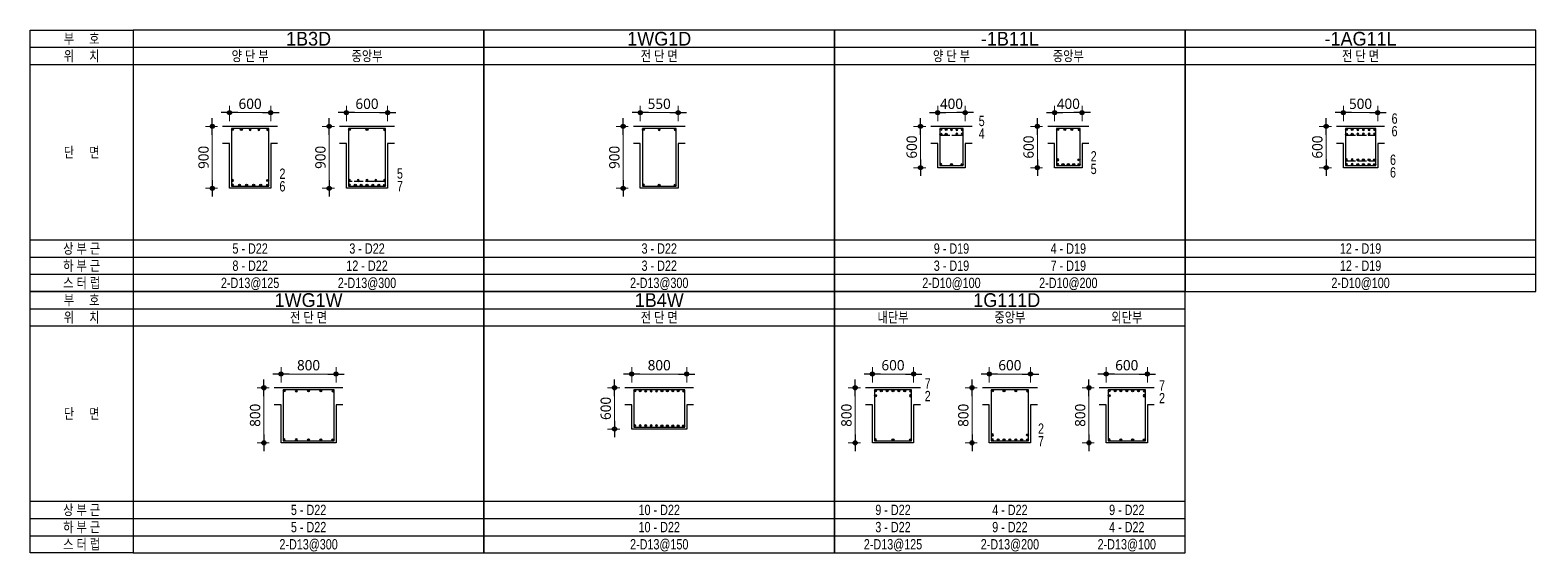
# Model space of a CAD drawing. Header units: millimetres. Extents: x 350420 to 672135, y -312840 to -44390.
# Drawn here: x 634580 to 656480, y -94550 to -86950 of the extents above; entities that cross this region are included whole.
import ezdxf
from ezdxf.enums import TextEntityAlignment as Align

# ---------------------------------------------------------------- set-up
doc = ezdxf.new("R2010")
doc.units = ezdxf.units.MM
doc.header["$LTSCALE"] = 65
doc.linetypes.add('HID', pattern=[2.5, 2, -0.5])
doc.layers.get('Defpoints').update_dxf_attribs({"color": 145})
for name, color, linetype in [('BAR', 2, 'Continuous'), ('BAR1', 3, 'Continuous'), ('BAR2', 3, 'HID'), ('BARR', 1, 'Continuous'), ('DIM', 7, 'Continuous'), ('LINE', 7, 'Continuous'), ('보', 4, 'Continuous')]:
    doc.layers.add(name, color=color, linetype=linetype)
doc.layers.add('TEXT', color=3, linetype='Continuous', lineweight=9)
doc.styles.add('돋음', font='Dotum.ttf')
doc.styles.add('맑은고딕', font='malgun.ttf')
doc.dimstyles.new('DIM_30', dxfattribs={"dimscale": 30, "dimtxt": 3, "dimasz": 1.2, "dimexe": 2, "dimexo": 1.5, "dimgap": 1, "dimtad": 1, "dimdec": 0, "dimdsep": 46, "dimtxsty": '맑은고딕', "dimblk1": 'DIMDOT', "dimblk2": 'DIMDOT', "dimsah": 1, "dimcen": 1, "dimdle": 2, "dimclrd": 7, "dimclre": 7, "dimclrt": 3, "dimadec": 0, "dimazin": 0, "dimtfac": 1, "dimtdec": 0, "dimtix": 1, "dimtmove": 2, "dimatfit": 3, "dimldrblk": 'DIMDOT', "dimfxl": 0, "dimtolj": 1, "dimarcsym": 0})

# ---------------------------------------------------------------- blocks, each defined once
blk = doc.blocks.new('A$C229967B0')
at = {"layer": 'LINE'}
for p, q in [((-750, 0), (750, 0)), ((-750, -3800), (-750, 0)), ((750, 0), (750, -3800)), ((-750, -500), (750, -500)), ((-750, -3050), (750, -3050)), ((750, -3800), (-750, -3800))]:
    blk.add_line(p, q, dxfattribs=at)
at = {"layer": 'LINE', "color": 4}
for p, q in [((-750, -250), (750, -250)), ((-750, -3300), (750, -3300)), ((-750, -3550), (750, -3550))]:
    blk.add_line(p, q, dxfattribs=at)
at = {"layer": 'TEXT', "style": '돋음', "width": 0.8}
for s, p in [('부     호', (0, -125)), ('위     치', (0, -375)), ('단     면', (0, -1775)), ('상 부 근', (0, -3175)), ('하 부 근', (0, -3425)), ('스 터 럽', (0, -3675))]:
    blk.add_text(s, height=150, dxfattribs=at).set_placement(p, align=Align.MIDDLE_CENTER)
blk = doc.blocks.new('BAR')
at = {"layer": 'BARR'}
h = blk.add_hatch(color=256, dxfattribs=at)
edge = h.paths.add_edge_path()
edge.add_arc((0, 0), 15, 0, 360)
blk.add_circle((0, 0), 15, dxfattribs=at)
blk = doc.blocks.new('DIMDOT')
at = {"layer": 'DIM', "linetype": 'Continuous'}
blk.add_line((-2, 0), (2, 0), dxfattribs=at)
for radius in [0.5, 0.25]:
    blk.add_circle((0, 0), radius, dxfattribs=at)
blk = doc.blocks.new('*D421')
at = {"layer": 'Defpoints', "color": 0, "transparency": 16777216}
for p in [(123452, -29222), (123452, -29422), (124052, -29422)]:
    blk.add_point(p, dxfattribs=at)
at = {"layer": 'DIM', "color": 7, "lineweight": -2, "transparency": 16777216}
for p, q in [((123452, -29347), (123452, -29122)), ((124052, -29347), (124052, -29122)), ((123992, -29222), (123512, -29222))]:
    blk.add_line(p, q, dxfattribs=at)
at = {"layer": 'DIM', "color": 7, "lineweight": -2, "transparency": 16777216, "xscale": 60, "yscale": 60, "zscale": 60, "rotation": 180}
blk.add_blockref('DIMDOT', (123452, -29222), dxfattribs=at)
at = {"layer": 'DIM', "color": 7, "lineweight": -2, "transparency": 16777216, "xscale": 60, "yscale": 60, "zscale": 60}
blk.add_blockref('DIMDOT', (124052, -29222), dxfattribs=at)
at = {"layer": 'DIM', "color": 3, "transparency": 16777216, "insert": (123752, -29094), "char_height": 150, "attachment_point": 5, "style": '맑은고딕'}
blk.add_mtext('\\A1;600', dxfattribs=at)
blk = doc.blocks.new('*D422')
at = {"layer": 'Defpoints', "color": 0, "transparency": 16777216}
for p in [(123352, -29422), (123202, -30322), (123352, -30322)]:
    blk.add_point(p, dxfattribs=at)
at = {"layer": 'DIM', "color": 7, "lineweight": -2, "transparency": 16777216}
for p, q in [((123277, -29422), (123102, -29422)), ((123202, -29482), (123202, -30262)), ((123277, -30322), (123102, -30322))]:
    blk.add_line(p, q, dxfattribs=at)
at = {"layer": 'DIM', "color": 7, "lineweight": -2, "transparency": 16777216, "xscale": 60, "yscale": 60, "zscale": 60}
for p, rotation in [((123202, -29422), 90), ((123202, -30322), 270)]:
    blk.add_blockref('DIMDOT', p, dxfattribs=dict(at, rotation=rotation))
at = {"layer": 'DIM', "color": 3, "transparency": 16777216, "insert": (123075, -29872), "char_height": 150, "attachment_point": 5, "rotation": 90, "style": '맑은고딕'}
blk.add_mtext('\\A1;900', dxfattribs=at)
blk = doc.blocks.new('*D423')
at = {"layer": 'Defpoints', "color": 0, "transparency": 16777216}
for p in [(125152, -29222), (125152, -29422), (125752, -29422)]:
    blk.add_point(p, dxfattribs=at)
at = {"layer": 'DIM', "color": 7, "lineweight": -2, "transparency": 16777216}
for p, q in [((125152, -29347), (125152, -29122)), ((125752, -29347), (125752, -29122)), ((125692, -29222), (125212, -29222))]:
    blk.add_line(p, q, dxfattribs=at)
at = {"layer": 'DIM', "color": 7, "lineweight": -2, "transparency": 16777216, "xscale": 60, "yscale": 60, "zscale": 60, "rotation": 180}
blk.add_blockref('DIMDOT', (125152, -29222), dxfattribs=at)
at = {"layer": 'DIM', "color": 7, "lineweight": -2, "transparency": 16777216, "xscale": 60, "yscale": 60, "zscale": 60}
blk.add_blockref('DIMDOT', (125752, -29222), dxfattribs=at)
at = {"layer": 'DIM', "color": 3, "transparency": 16777216, "insert": (125452, -29094), "char_height": 150, "attachment_point": 5, "style": '맑은고딕'}
blk.add_mtext('\\A1;600', dxfattribs=at)
blk = doc.blocks.new('*D424')
at = {"layer": 'Defpoints', "color": 0, "transparency": 16777216}
for p in [(125052, -29422), (124902, -30322), (125052, -30322)]:
    blk.add_point(p, dxfattribs=at)
at = {"layer": 'DIM', "color": 7, "lineweight": -2, "transparency": 16777216}
for p, q in [((124977, -29422), (124802, -29422)), ((124902, -29482), (124902, -30262)), ((124977, -30322), (124802, -30322))]:
    blk.add_line(p, q, dxfattribs=at)
at = {"layer": 'DIM', "color": 7, "lineweight": -2, "transparency": 16777216, "xscale": 60, "yscale": 60, "zscale": 60}
for p, rotation in [((124902, -29422), 90), ((124902, -30322), 270)]:
    blk.add_blockref('DIMDOT', p, dxfattribs=dict(at, rotation=rotation))
at = {"layer": 'DIM', "color": 3, "transparency": 16777216, "insert": (124775, -29872), "char_height": 150, "attachment_point": 5, "rotation": 90, "style": '맑은고딕'}
blk.add_mtext('\\A1;900', dxfattribs=at)
blk = doc.blocks.new('*D427')
at = {"layer": 'Defpoints', "color": 0, "transparency": 16777216}
for p in [(124202, -36473), (124202, -36673), (125002, -36673)]:
    blk.add_point(p, dxfattribs=at)
at = {"layer": 'DIM', "color": 7, "lineweight": -2, "transparency": 16777216}
for p, q in [((124202, -36598), (124202, -36373)), ((124942, -36473), (124262, -36473)), ((125002, -36598), (125002, -36373))]:
    blk.add_line(p, q, dxfattribs=at)
at = {"layer": 'DIM', "color": 7, "lineweight": -2, "transparency": 16777216, "xscale": 60, "yscale": 60, "zscale": 60, "rotation": 180}
blk.add_blockref('DIMDOT', (124202, -36473), dxfattribs=at)
at = {"layer": 'DIM', "color": 7, "lineweight": -2, "transparency": 16777216, "xscale": 60, "yscale": 60, "zscale": 60}
blk.add_blockref('DIMDOT', (125002, -36473), dxfattribs=at)
at = {"layer": 'DIM', "color": 3, "transparency": 16777216, "insert": (124602, -36346), "char_height": 150, "attachment_point": 5, "style": '맑은고딕'}
blk.add_mtext('\\A1;800', dxfattribs=at)
blk = doc.blocks.new('*D428')
at = {"layer": 'Defpoints', "color": 0, "transparency": 16777216}
for p in [(124102, -36673), (123952, -37473), (124102, -37473)]:
    blk.add_point(p, dxfattribs=at)
at = {"layer": 'DIM', "color": 7, "lineweight": -2, "transparency": 16777216}
for p, q in [((124027, -36673), (123852, -36673)), ((123952, -36733), (123952, -37413)), ((124027, -37473), (123852, -37473))]:
    blk.add_line(p, q, dxfattribs=at)
at = {"layer": 'DIM', "color": 7, "lineweight": -2, "transparency": 16777216, "xscale": 60, "yscale": 60, "zscale": 60}
for p, rotation in [((123952, -36673), 90), ((123952, -37473), 270)]:
    blk.add_blockref('DIMDOT', p, dxfattribs=dict(at, rotation=rotation))
at = {"layer": 'DIM', "color": 3, "transparency": 16777216, "insert": (123825, -37073), "char_height": 150, "attachment_point": 5, "rotation": 90, "style": '맑은고딕'}
blk.add_mtext('\\A1;800', dxfattribs=at)
blk = doc.blocks.new('*D429')
at = {"layer": 'Defpoints', "color": 0, "transparency": 16777216}
for p in [(132850, -29222), (132850, -29422), (133400, -29422)]:
    blk.add_point(p, dxfattribs=at)
at = {"layer": 'DIM', "color": 7, "lineweight": -2, "transparency": 16777216}
for p, q in [((132850, -29347), (132850, -29122)), ((133400, -29347), (133400, -29122)), ((133340, -29222), (132910, -29222))]:
    blk.add_line(p, q, dxfattribs=at)
at = {"layer": 'DIM', "color": 7, "lineweight": -2, "transparency": 16777216, "xscale": 60, "yscale": 60, "zscale": 60, "rotation": 180}
blk.add_blockref('DIMDOT', (132850, -29222), dxfattribs=at)
at = {"layer": 'DIM', "color": 7, "lineweight": -2, "transparency": 16777216, "xscale": 60, "yscale": 60, "zscale": 60}
blk.add_blockref('DIMDOT', (133400, -29222), dxfattribs=at)
at = {"layer": 'DIM', "color": 3, "transparency": 16777216, "insert": (133125, -29094), "char_height": 150, "attachment_point": 5, "style": '맑은고딕'}
blk.add_mtext('\\A1;550', dxfattribs=at)
blk = doc.blocks.new('*D430')
at = {"layer": 'Defpoints', "color": 0, "transparency": 16777216}
for p in [(132750, -29422), (132600, -30322), (132750, -30322)]:
    blk.add_point(p, dxfattribs=at)
at = {"layer": 'DIM', "color": 7, "lineweight": -2, "transparency": 16777216}
for p, q in [((132675, -29422), (132500, -29422)), ((132600, -29482), (132600, -30262)), ((132675, -30322), (132500, -30322))]:
    blk.add_line(p, q, dxfattribs=at)
at = {"layer": 'DIM', "color": 7, "lineweight": -2, "transparency": 16777216, "xscale": 60, "yscale": 60, "zscale": 60}
for p, rotation in [((132600, -29422), 90), ((132600, -30322), 270)]:
    blk.add_blockref('DIMDOT', p, dxfattribs=dict(at, rotation=rotation))
at = {"layer": 'DIM', "color": 3, "transparency": 16777216, "insert": (132473, -29872), "char_height": 150, "attachment_point": 5, "rotation": 90, "style": '맑은고딕'}
blk.add_mtext('\\A1;900', dxfattribs=at)
blk = doc.blocks.new('*D433')
at = {"layer": 'Defpoints', "color": 0, "transparency": 16777216}
for p in [(140130, -29222), (140130, -29422), (140530, -29422)]:
    blk.add_point(p, dxfattribs=at)
at = {"layer": 'DIM', "color": 7, "lineweight": -2, "transparency": 16777216}
for p, q in [((140130, -29347), (140130, -29122)), ((140530, -29347), (140530, -29122)), ((140070, -29222), (140010, -29222)), ((140530, -29222), (140130, -29222)), ((140590, -29222), (140650, -29222))]:
    blk.add_line(p, q, dxfattribs=at)
at = {"layer": 'DIM', "color": 7, "lineweight": -2, "transparency": 16777216, "xscale": 60, "yscale": 60, "zscale": 60}
blk.add_blockref('DIMDOT', (140130, -29222), dxfattribs=at)
at = {"layer": 'DIM', "color": 7, "lineweight": -2, "transparency": 16777216, "xscale": 60, "yscale": 60, "zscale": 60, "rotation": 180}
blk.add_blockref('DIMDOT', (140530, -29222), dxfattribs=at)
at = {"layer": 'DIM', "color": 3, "transparency": 16777216, "insert": (140330, -29094), "char_height": 150, "attachment_point": 5, "style": '맑은고딕'}
blk.add_mtext('\\A1;400', dxfattribs=at)
blk = doc.blocks.new('*D434')
at = {"layer": 'Defpoints', "color": 0, "transparency": 16777216}
for p in [(140030, -29422), (139880, -30022), (140030, -30022)]:
    blk.add_point(p, dxfattribs=at)
at = {"layer": 'DIM', "color": 7, "lineweight": -2, "transparency": 16777216}
for p, q in [((139955, -29422), (139780, -29422)), ((139880, -29482), (139880, -29962)), ((139955, -30022), (139780, -30022))]:
    blk.add_line(p, q, dxfattribs=at)
at = {"layer": 'DIM', "color": 7, "lineweight": -2, "transparency": 16777216, "xscale": 60, "yscale": 60, "zscale": 60}
for p, rotation in [((139880, -29422), 90), ((139880, -30022), 270)]:
    blk.add_blockref('DIMDOT', p, dxfattribs=dict(at, rotation=rotation))
at = {"layer": 'DIM', "color": 3, "transparency": 16777216, "insert": (139753, -29722), "char_height": 150, "attachment_point": 5, "rotation": 90, "style": '맑은고딕'}
blk.add_mtext('\\A1;600', dxfattribs=at)
blk = doc.blocks.new('*D435')
at = {"layer": 'Defpoints', "color": 0, "transparency": 16777216}
for p in [(141830, -29222), (141830, -29422), (142230, -29422)]:
    blk.add_point(p, dxfattribs=at)
at = {"layer": 'DIM', "color": 7, "lineweight": -2, "transparency": 16777216}
for p, q in [((141830, -29347), (141830, -29122)), ((142230, -29347), (142230, -29122)), ((141770, -29222), (141710, -29222)), ((142230, -29222), (141830, -29222)), ((142290, -29222), (142350, -29222))]:
    blk.add_line(p, q, dxfattribs=at)
at = {"layer": 'DIM', "color": 7, "lineweight": -2, "transparency": 16777216, "xscale": 60, "yscale": 60, "zscale": 60}
blk.add_blockref('DIMDOT', (141830, -29222), dxfattribs=at)
at = {"layer": 'DIM', "color": 7, "lineweight": -2, "transparency": 16777216, "xscale": 60, "yscale": 60, "zscale": 60, "rotation": 180}
blk.add_blockref('DIMDOT', (142230, -29222), dxfattribs=at)
at = {"layer": 'DIM', "color": 3, "transparency": 16777216, "insert": (142030, -29094), "char_height": 150, "attachment_point": 5, "style": '맑은고딕'}
blk.add_mtext('\\A1;400', dxfattribs=at)
blk = doc.blocks.new('*D436')
at = {"layer": 'Defpoints', "color": 0, "transparency": 16777216}
for p in [(141730, -29422), (141580, -30022), (141730, -30022)]:
    blk.add_point(p, dxfattribs=at)
at = {"layer": 'DIM', "color": 7, "lineweight": -2, "transparency": 16777216}
for p, q in [((141655, -29422), (141480, -29422)), ((141580, -29482), (141580, -29962)), ((141655, -30022), (141480, -30022))]:
    blk.add_line(p, q, dxfattribs=at)
at = {"layer": 'DIM', "color": 7, "lineweight": -2, "transparency": 16777216, "xscale": 60, "yscale": 60, "zscale": 60}
for p, rotation in [((141580, -29422), 90), ((141580, -30022), 270)]:
    blk.add_blockref('DIMDOT', p, dxfattribs=dict(at, rotation=rotation))
at = {"layer": 'DIM', "color": 3, "transparency": 16777216, "insert": (141453, -29722), "char_height": 150, "attachment_point": 5, "rotation": 90, "style": '맑은고딕'}
blk.add_mtext('\\A1;600', dxfattribs=at)
blk = doc.blocks.new('*D425')
at = {"layer": 'Defpoints', "color": 0, "transparency": 16777216}
for p in [(149219, -29222), (149219, -29422), (149719, -29422)]:
    blk.add_point(p, dxfattribs=at)
at = {"layer": 'DIM', "color": 7, "lineweight": -2, "transparency": 16777216}
for p, q in [((149219, -29347), (149219, -29122)), ((149719, -29347), (149719, -29122)), ((149659, -29222), (149279, -29222))]:
    blk.add_line(p, q, dxfattribs=at)
at = {"layer": 'DIM', "color": 7, "lineweight": -2, "transparency": 16777216, "xscale": 60, "yscale": 60, "zscale": 60, "rotation": 180}
blk.add_blockref('DIMDOT', (149219, -29222), dxfattribs=at)
at = {"layer": 'DIM', "color": 7, "lineweight": -2, "transparency": 16777216, "xscale": 60, "yscale": 60, "zscale": 60}
blk.add_blockref('DIMDOT', (149719, -29222), dxfattribs=at)
at = {"layer": 'DIM', "color": 3, "transparency": 16777216, "insert": (149469, -29094), "char_height": 150, "attachment_point": 5, "style": '맑은고딕'}
blk.add_mtext('\\A1;500', dxfattribs=at)
blk = doc.blocks.new('*D426')
at = {"layer": 'Defpoints', "color": 0, "transparency": 16777216}
for p in [(149119, -29422), (148969, -30022), (149119, -30022)]:
    blk.add_point(p, dxfattribs=at)
at = {"layer": 'DIM', "color": 7, "lineweight": -2, "transparency": 16777216}
for p, q in [((149044, -29422), (148869, -29422)), ((148969, -29482), (148969, -29962)), ((149044, -30022), (148869, -30022))]:
    blk.add_line(p, q, dxfattribs=at)
at = {"layer": 'DIM', "color": 7, "lineweight": -2, "transparency": 16777216, "xscale": 60, "yscale": 60, "zscale": 60}
for p, rotation in [((148969, -29422), 90), ((148969, -30022), 270)]:
    blk.add_blockref('DIMDOT', p, dxfattribs=dict(at, rotation=rotation))
at = {"layer": 'DIM', "color": 3, "transparency": 16777216, "insert": (148841, -29722), "char_height": 150, "attachment_point": 5, "rotation": 90, "style": '맑은고딕'}
blk.add_mtext('\\A1;600', dxfattribs=at)
blk = doc.blocks.new('*D431')
at = {"layer": 'Defpoints', "color": 0, "transparency": 16777216}
for p in [(132725, -36473), (132725, -36673), (133525, -36673)]:
    blk.add_point(p, dxfattribs=at)
at = {"layer": 'DIM', "color": 7, "lineweight": -2, "transparency": 16777216}
for p, q in [((132725, -36598), (132725, -36373)), ((133465, -36473), (132785, -36473)), ((133525, -36598), (133525, -36373))]:
    blk.add_line(p, q, dxfattribs=at)
at = {"layer": 'DIM', "color": 7, "lineweight": -2, "transparency": 16777216, "xscale": 60, "yscale": 60, "zscale": 60, "rotation": 180}
blk.add_blockref('DIMDOT', (132725, -36473), dxfattribs=at)
at = {"layer": 'DIM', "color": 7, "lineweight": -2, "transparency": 16777216, "xscale": 60, "yscale": 60, "zscale": 60}
blk.add_blockref('DIMDOT', (133525, -36473), dxfattribs=at)
at = {"layer": 'DIM', "color": 3, "transparency": 16777216, "insert": (133125, -36346), "char_height": 150, "attachment_point": 5, "style": '맑은고딕'}
blk.add_mtext('\\A1;800', dxfattribs=at)
blk = doc.blocks.new('*D432')
at = {"layer": 'Defpoints', "color": 0, "transparency": 16777216}
for p in [(132625, -36673), (132475, -37273), (132625, -37273)]:
    blk.add_point(p, dxfattribs=at)
at = {"layer": 'DIM', "color": 7, "lineweight": -2, "transparency": 16777216}
for p, q in [((132550, -36673), (132375, -36673)), ((132475, -36733), (132475, -37213)), ((132550, -37273), (132375, -37273))]:
    blk.add_line(p, q, dxfattribs=at)
at = {"layer": 'DIM', "color": 7, "lineweight": -2, "transparency": 16777216, "xscale": 60, "yscale": 60, "zscale": 60}
for p, rotation in [((132475, -36673), 90), ((132475, -37273), 270)]:
    blk.add_blockref('DIMDOT', p, dxfattribs=dict(at, rotation=rotation))
at = {"layer": 'DIM', "color": 3, "transparency": 16777216, "insert": (132348, -36973), "char_height": 150, "attachment_point": 5, "rotation": 90, "style": '맑은고딕'}
blk.add_mtext('\\A1;600', dxfattribs=at)
blk = doc.blocks.new('*D437')
at = {"layer": 'Defpoints', "color": 0, "transparency": 16777216}
for p in [(139180, -36473), (139180, -36673), (139780, -36673)]:
    blk.add_point(p, dxfattribs=at)
at = {"layer": 'DIM', "color": 7, "lineweight": -2, "transparency": 16777216}
for p, q in [((139180, -36598), (139180, -36373)), ((139720, -36473), (139240, -36473)), ((139780, -36598), (139780, -36373))]:
    blk.add_line(p, q, dxfattribs=at)
at = {"layer": 'DIM', "color": 7, "lineweight": -2, "transparency": 16777216, "xscale": 60, "yscale": 60, "zscale": 60, "rotation": 180}
blk.add_blockref('DIMDOT', (139180, -36473), dxfattribs=at)
at = {"layer": 'DIM', "color": 7, "lineweight": -2, "transparency": 16777216, "xscale": 60, "yscale": 60, "zscale": 60}
blk.add_blockref('DIMDOT', (139780, -36473), dxfattribs=at)
at = {"layer": 'DIM', "color": 3, "transparency": 16777216, "insert": (139480, -36346), "char_height": 150, "attachment_point": 5, "style": '맑은고딕'}
blk.add_mtext('\\A1;600', dxfattribs=at)
blk = doc.blocks.new('*D438')
at = {"layer": 'Defpoints', "color": 0, "transparency": 16777216}
for p in [(139080, -36673), (138930, -37473), (139080, -37473)]:
    blk.add_point(p, dxfattribs=at)
at = {"layer": 'DIM', "color": 7, "lineweight": -2, "transparency": 16777216}
for p, q in [((139005, -36673), (138830, -36673)), ((138930, -36733), (138930, -37413)), ((139005, -37473), (138830, -37473))]:
    blk.add_line(p, q, dxfattribs=at)
at = {"layer": 'DIM', "color": 7, "lineweight": -2, "transparency": 16777216, "xscale": 60, "yscale": 60, "zscale": 60}
for p, rotation in [((138930, -36673), 90), ((138930, -37473), 270)]:
    blk.add_blockref('DIMDOT', p, dxfattribs=dict(at, rotation=rotation))
at = {"layer": 'DIM', "color": 3, "transparency": 16777216, "insert": (138803, -37073), "char_height": 150, "attachment_point": 5, "rotation": 90, "style": '맑은고딕'}
blk.add_mtext('\\A1;800', dxfattribs=at)
blk = doc.blocks.new('*D439')
at = {"layer": 'Defpoints', "color": 0, "transparency": 16777216}
for p in [(140880, -36473), (140880, -36673), (141480, -36673)]:
    blk.add_point(p, dxfattribs=at)
at = {"layer": 'DIM', "color": 7, "lineweight": -2, "transparency": 16777216}
for p, q in [((140880, -36598), (140880, -36373)), ((141420, -36473), (140940, -36473)), ((141480, -36598), (141480, -36373))]:
    blk.add_line(p, q, dxfattribs=at)
at = {"layer": 'DIM', "color": 7, "lineweight": -2, "transparency": 16777216, "xscale": 60, "yscale": 60, "zscale": 60, "rotation": 180}
blk.add_blockref('DIMDOT', (140880, -36473), dxfattribs=at)
at = {"layer": 'DIM', "color": 7, "lineweight": -2, "transparency": 16777216, "xscale": 60, "yscale": 60, "zscale": 60}
blk.add_blockref('DIMDOT', (141480, -36473), dxfattribs=at)
at = {"layer": 'DIM', "color": 3, "transparency": 16777216, "insert": (141180, -36346), "char_height": 150, "attachment_point": 5, "style": '맑은고딕'}
blk.add_mtext('\\A1;600', dxfattribs=at)
blk = doc.blocks.new('*D440')
at = {"layer": 'Defpoints', "color": 0, "transparency": 16777216}
for p in [(140780, -36673), (140630, -37473), (140780, -37473)]:
    blk.add_point(p, dxfattribs=at)
at = {"layer": 'DIM', "color": 7, "lineweight": -2, "transparency": 16777216}
for p, q in [((140705, -36673), (140530, -36673)), ((140630, -36733), (140630, -37413)), ((140705, -37473), (140530, -37473))]:
    blk.add_line(p, q, dxfattribs=at)
at = {"layer": 'DIM', "color": 7, "lineweight": -2, "transparency": 16777216, "xscale": 60, "yscale": 60, "zscale": 60}
for p, rotation in [((140630, -36673), 90), ((140630, -37473), 270)]:
    blk.add_blockref('DIMDOT', p, dxfattribs=dict(at, rotation=rotation))
at = {"layer": 'DIM', "color": 3, "transparency": 16777216, "insert": (140503, -37073), "char_height": 150, "attachment_point": 5, "rotation": 90, "style": '맑은고딕'}
blk.add_mtext('\\A1;800', dxfattribs=at)
blk = doc.blocks.new('*D441')
at = {"layer": 'Defpoints', "color": 0, "transparency": 16777216}
for p in [(142580, -36473), (142580, -36673), (143180, -36673)]:
    blk.add_point(p, dxfattribs=at)
at = {"layer": 'DIM', "color": 7, "lineweight": -2, "transparency": 16777216}
for p, q in [((142580, -36598), (142580, -36373)), ((143120, -36473), (142640, -36473)), ((143180, -36598), (143180, -36373))]:
    blk.add_line(p, q, dxfattribs=at)
at = {"layer": 'DIM', "color": 7, "lineweight": -2, "transparency": 16777216, "xscale": 60, "yscale": 60, "zscale": 60, "rotation": 180}
blk.add_blockref('DIMDOT', (142580, -36473), dxfattribs=at)
at = {"layer": 'DIM', "color": 7, "lineweight": -2, "transparency": 16777216, "xscale": 60, "yscale": 60, "zscale": 60}
blk.add_blockref('DIMDOT', (143180, -36473), dxfattribs=at)
at = {"layer": 'DIM', "color": 3, "transparency": 16777216, "insert": (142880, -36346), "char_height": 150, "attachment_point": 5, "style": '맑은고딕'}
blk.add_mtext('\\A1;600', dxfattribs=at)
blk = doc.blocks.new('*D442')
at = {"layer": 'Defpoints', "color": 0, "transparency": 16777216}
for p in [(142480, -36673), (142330, -37473), (142480, -37473)]:
    blk.add_point(p, dxfattribs=at)
at = {"layer": 'DIM', "color": 7, "lineweight": -2, "transparency": 16777216}
for p, q in [((142405, -36673), (142230, -36673)), ((142330, -36733), (142330, -37413)), ((142405, -37473), (142230, -37473))]:
    blk.add_line(p, q, dxfattribs=at)
at = {"layer": 'DIM', "color": 7, "lineweight": -2, "transparency": 16777216, "xscale": 60, "yscale": 60, "zscale": 60}
for p, rotation in [((142330, -36673), 90), ((142330, -37473), 270)]:
    blk.add_blockref('DIMDOT', p, dxfattribs=dict(at, rotation=rotation))
at = {"layer": 'DIM', "color": 3, "transparency": 16777216, "insert": (142203, -37073), "char_height": 150, "attachment_point": 5, "rotation": 90, "style": '맑은고딕'}
blk.add_mtext('\\A1;800', dxfattribs=at)
blk = doc.blocks.new('1B3D')
at = {"layer": 'BAR1'}
for points in [[(1430, 1530), (1970, 1530), (1970, 2370), (1430, 2370)], [(3130, 1530), (3670, 1530), (3670, 2370), (3130, 2370)]]:
    blk.add_lwpolyline(points, close=True, dxfattribs=at)
at = {"layer": 'BAR2'}
blk.add_line((3670, 1600), (3130, 1600), dxfattribs=at)
at = {"layer": 'LINE', "color": 4}
for p, q in [((0, 3550), (5100, 3550)), ((0, 500), (5100, 500)), ((0, 250), (5100, 250))]:
    blk.add_line(p, q, dxfattribs=at)
at = {"layer": 'LINE'}
for p, q in [((0, 3300), (5100, 3300)), ((0, 750), (5100, 750))]:
    blk.add_line(p, q, dxfattribs=at)
blk.add_lwpolyline([(0, 3800), (0, 0), (5100, 0), (5100, 3800)], close=True, dxfattribs=at)
at = {"layer": '보'}
for p, q in [((2100, 2400), (1300, 2400)), ((3800, 2400), (3000, 2400))]:
    blk.add_line(p, q, dxfattribs=at)
for points in [[(2100, 2150), (2000, 2150), (2000, 1500), (1400, 1500), (1400, 2150), (1300, 2150)], [(3800, 2150), (3700, 2150), (3700, 1500), (3100, 1500), (3100, 2150), (3000, 2150)]]:
    blk.add_lwpolyline(points, dxfattribs=at)
at = {"layer": 'BAR'}
for p in [(1444.5, 2355.5), (1572.2, 2355.5), (3144.5, 2355.5), (3400, 2355.5)]:
    blk.add_blockref('BAR', p, dxfattribs=at)
at = {"layer": 'BAR', "xscale": -1}
for p in [(1700, 2355.5), (1827.7, 2355.5), (1955.5, 2355.5), (3655.5, 2355.5)]:
    blk.add_blockref('BAR', p, dxfattribs=at)
at = {"layer": 'BAR', "xscale": -1, "rotation": 180}
for p in [(1444.5, 1614.5), (1444.5, 1544.5), (3144.5, 1614.5), (3144.5, 1544.5), (3272.3, 1614.5), (3400, 1614.5), (3527.8, 1614.5), (3655.5, 1614.5)]:
    blk.add_blockref('BAR', p, dxfattribs=at)
at = {"layer": 'BAR', "rotation": 180.0000000000014}
for p in [(1546.7, 1544.5), (1648.9, 1544.5), (1751.1, 1544.5), (1853.3, 1544.5), (1955.5, 1614.5), (1955.5, 1544.5), (3229.7, 1544.5), (3314.8, 1544.5), (3400, 1544.5), (3485.2, 1544.5), (3570.3, 1544.5), (3655.5, 1544.5)]:
    blk.add_blockref('BAR', p, dxfattribs=at)
at = {"layer": 'TEXT', "color": 6, "style": '돋음'}
blk.add_text('1B3D', height=200, dxfattribs=at).set_placement((2550, 3675), align=Align.MIDDLE_CENTER)
at = {"layer": 'TEXT', "style": '돋음', "width": 0.8}
for s, p in [('양 단 부', (1700, 3425)), ('중앙부', (3400, 3425)), ('5 - D22', (1700, 625)), ('3 - D22', (3400, 625)), ('8 - D22', (1700, 375)), ('12 - D22', (3400, 375)), ('2-D13@125', (1700, 125)), ('2-D13@300', (3400, 125))]:
    blk.add_text(s, height=150, dxfattribs=at).set_placement(p, align=Align.MIDDLE_CENTER)
at = {"layer": 'TEXT', "color": 1, "style": '돋음', "width": 0.8}
for s, p in [('2', (2169.7, 1712.6)), ('5', (3879, 1715.2)), ('6', (2169.7, 1529.3)), ('7', (3879, 1531.8))]:
    blk.add_text(s, height=150, dxfattribs=at).set_placement(p, align=Align.MIDDLE_CENTER)
at = {"layer": 'DIM'}
for base, p1, p2, angle, picture, middle in [((1400, 2600), (2000, 2400), (1400, 2400), 180, '*D421', (1700, 2727.5)), ((3100, 2600), (3700, 2400), (3100, 2400), 180, '*D423', (3400, 2727.5)), ((1150, 1500), (1300, 2400), (1300, 1500), 270, '*D422', (1022.5, 1950)), ((2850, 1500), (3000, 2400), (3000, 1500), 270, '*D424', (2722.5, 1950))]:
    dim = blk.add_linear_dim(base=base, p1=p1, p2=p2, angle=angle, dimstyle='DIM_30', override={"dimscale": 50}, dxfattribs=at)
    dim.commit()
    dim.dimension.update_dxf_attribs({"geometry": picture, "text_midpoint": middle, "insert": (-122052.2, 31822)})
blk = doc.blocks.new('1WG1W')
at = {"layer": 'BAR1'}
blk.add_lwpolyline([(2180, 1630), (2920, 1630), (2920, 2370), (2180, 2370)], close=True, dxfattribs=at)
at = {"layer": 'LINE', "color": 4}
for p, q in [((0, 3550), (5100, 3550)), ((0, 500), (5100, 500)), ((0, 250), (5100, 250))]:
    blk.add_line(p, q, dxfattribs=at)
at = {"layer": 'LINE'}
for p, q in [((0, 3300), (5100, 3300)), ((0, 750), (5100, 750))]:
    blk.add_line(p, q, dxfattribs=at)
blk.add_lwpolyline([(0, 3800), (0, 0), (5100, 0), (5100, 3800)], close=True, dxfattribs=at)
at = {"layer": '보'}
blk.add_line((3050, 2400), (2050, 2400), dxfattribs=at)
blk.add_lwpolyline([(3050, 2150), (2950, 2150), (2950, 1600), (2150, 1600), (2150, 2150), (2050, 2150)], dxfattribs=at)
at = {"layer": 'BAR'}
blk.add_blockref('BAR', (2194.5, 2355.5), dxfattribs=at)
at = {"layer": 'BAR', "xscale": -1, "rotation": 180}
for p in [(2372.25, 2355.5), (2194.5, 1644.5), (2372.25, 1644.5)]:
    blk.add_blockref('BAR', p, dxfattribs=at)
at = {"layer": 'BAR', "rotation": 179.9999999999907}
for p in [(2550, 2355.5), (2727.75, 2355.5), (2550, 1644.5), (2727.75, 1644.5), (2905.5, 1644.5)]:
    blk.add_blockref('BAR', p, dxfattribs=at)
at = {"layer": 'BAR', "xscale": -1}
blk.add_blockref('BAR', (2905.5, 2355.5), dxfattribs=at)
at = {"layer": 'TEXT', "color": 6, "style": '돋음'}
blk.add_text('1WG1W', height=200, dxfattribs=at).set_placement((2550, 3675), align=Align.MIDDLE_CENTER)
at = {"layer": 'TEXT', "style": '돋음', "width": 0.8}
for s, p in [('전 단 면', (2550, 3425)), ('5 - D22', (2550, 625)), ('5 - D22', (2550, 375)), ('2-D13@300', (2550, 125))]:
    blk.add_text(s, height=150, dxfattribs=at).set_placement(p, align=Align.MIDDLE_CENTER)
at = {"layer": 'DIM'}
for base, p1, p2, angle, picture, middle in [((2150, 2600), (2950, 2400), (2150, 2400), 180, '*D427', (2550, 2727.5)), ((1900, 1600), (2050, 2400), (2050, 1600), 270, '*D428', (1772.5, 2000))]:
    dim = blk.add_linear_dim(base=base, p1=p1, p2=p2, angle=angle, dimstyle='DIM_30', override={"dimscale": 50}, dxfattribs=at)
    dim.commit()
    dim.dimension.update_dxf_attribs({"geometry": picture, "text_midpoint": middle, "insert": (-122052.15, 39073.19)})
blk = doc.blocks.new('1WG1D')
at = {"layer": 'BAR1'}
blk.add_lwpolyline([(2305, 1530), (2795, 1530), (2795, 2370), (2305, 2370)], close=True, dxfattribs=at)
at = {"layer": 'LINE', "color": 4}
for p, q in [((0, 3550), (5100, 3550)), ((0, 500), (5100, 500)), ((0, 250), (5100, 250))]:
    blk.add_line(p, q, dxfattribs=at)
at = {"layer": 'LINE'}
for p, q in [((0, 3300), (5100, 3300)), ((0, 750), (5100, 750))]:
    blk.add_line(p, q, dxfattribs=at)
blk.add_lwpolyline([(0, 3800), (0, 0), (5100, 0), (5100, 3800)], close=True, dxfattribs=at)
at = {"layer": '보'}
blk.add_line((2925, 2400), (2175, 2400), dxfattribs=at)
blk.add_lwpolyline([(2925, 2150), (2825, 2150), (2825, 1500), (2275, 1500), (2275, 2150), (2175, 2150)], dxfattribs=at)
at = {"layer": 'BAR'}
blk.add_blockref('BAR', (2319.5, 2355.5), dxfattribs=at)
at = {"layer": 'BAR', "xscale": -1}
for p in [(2550, 2355.5), (2780.5, 2355.5)]:
    blk.add_blockref('BAR', p, dxfattribs=at)
at = {"layer": 'BAR', "xscale": -1, "rotation": 180}
blk.add_blockref('BAR', (2319.5, 1544.5), dxfattribs=at)
at = {"layer": 'BAR', "rotation": 179.9999999999907}
for p in [(2550, 1544.5), (2780.5, 1544.5)]:
    blk.add_blockref('BAR', p, dxfattribs=at)
at = {"layer": 'TEXT', "color": 6, "style": '돋음'}
blk.add_text('1WG1D', height=200, dxfattribs=at).set_placement((2550, 3675), align=Align.MIDDLE_CENTER)
at = {"layer": 'TEXT', "style": '돋음', "width": 0.8}
for s, p in [('전 단 면', (2550, 3425)), ('3 - D22', (2550, 625)), ('3 - D22', (2550, 375)), ('2-D13@300', (2550, 125))]:
    blk.add_text(s, height=150, dxfattribs=at).set_placement(p, align=Align.MIDDLE_CENTER)
at = {"layer": 'DIM'}
for base, p1, p2, angle, picture, middle in [((2275, 2600), (2825, 2400), (2275, 2400), 180, '*D429', (2550, 2727.5)), ((2025, 1500), (2175, 2400), (2175, 1500), 270, '*D430', (1897.5, 1950))]:
    dim = blk.add_linear_dim(base=base, p1=p1, p2=p2, angle=angle, dimstyle='DIM_30', override={"dimscale": 50}, dxfattribs=at)
    dim.commit()
    dim.dimension.update_dxf_attribs({"geometry": picture, "text_midpoint": middle, "insert": (-130575.1, 31822)})
blk = doc.blocks.new('-1B11L')
at = {"layer": 'BAR1'}
for points in [[(1530, 1830), (1870, 1830), (1870, 2370), (1530, 2370)], [(3230, 1830), (3570, 1830), (3570, 2370), (3230, 2370)]]:
    blk.add_lwpolyline(points, close=True, dxfattribs=at)
at = {"layer": 'BAR2'}
blk.add_line((1544.5, 2271), (1855.5, 2271), dxfattribs=at)
at = {"layer": 'LINE', "color": 4}
for p, q in [((0, 3550), (5100, 3550)), ((0, 500), (5100, 500)), ((0, 250), (5100, 250))]:
    blk.add_line(p, q, dxfattribs=at)
at = {"layer": 'LINE'}
for p, q in [((0, 3300), (5100, 3300)), ((0, 750), (5100, 750))]:
    blk.add_line(p, q, dxfattribs=at)
blk.add_lwpolyline([(0, 3800), (0, 0), (5100, 0), (5100, 3800)], close=True, dxfattribs=at)
at = {"layer": '보'}
for p, q in [((2000, 2400), (1400, 2400)), ((3700, 2400), (3100, 2400))]:
    blk.add_line(p, q, dxfattribs=at)
for points in [[(2000, 2150), (1900, 2150), (1900, 1800), (1500, 1800), (1500, 2150), (1400, 2150)], [(3700, 2150), (3600, 2150), (3600, 1800), (3200, 1800), (3200, 2150), (3100, 2150)]]:
    blk.add_lwpolyline(points, dxfattribs=at)
at = {"layer": 'BAR'}
for p in [(1544.5, 2355.5), (1544.5, 2285.5), (1622.2, 2355.5), (1622.2, 2285.5), (3244.5, 2355.5), (3348.2, 2355.5), (3451.8, 2355.5)]:
    blk.add_blockref('BAR', p, dxfattribs=at)
at = {"layer": 'BAR', "xscale": -1}
for p in [(1700, 2355.5), (1777.7, 2355.5), (1777.7, 2285.5), (1855.5, 2355.5), (1855.5, 2285.5), (3555.5, 2355.5)]:
    blk.add_blockref('BAR', p, dxfattribs=at)
at = {"layer": 'BAR', "xscale": -1, "rotation": 180}
for p in [(1544.5, 1844.5), (3244.5, 1914.5), (3244.5, 1844.5)]:
    blk.add_blockref('BAR', p, dxfattribs=at)
at = {"layer": 'BAR'}
for p, rotation in [((1700, 1844.5), 179.9999999999989), ((1855.5, 1844.5), 179.9999999999989), ((3322.2, 1844.5), 180.0000000000014), ((3400, 1844.5), 180.0000000000014), ((3477.8, 1844.5), 180.0000000000014), ((3555.5, 1914.5), 180.0000000000014), ((3555.5, 1844.5), 180.0000000000014)]:
    blk.add_blockref('BAR', p, dxfattribs=dict(at, rotation=rotation))
at = {"layer": 'TEXT', "color": 6, "style": '돋음'}
blk.add_text('-1B11L', height=200, dxfattribs=at).set_placement((2550, 3675), align=Align.MIDDLE_CENTER)
at = {"layer": 'TEXT', "style": '돋음', "width": 0.8}
for s, p in [('양 단 부', (1700, 3425)), ('중앙부', (3400, 3425)), ('9 - D19', (1700, 625)), ('4 - D19', (3400, 625)), ('3 - D19', (1700, 375)), ('7 - D19', (3400, 375)), ('2-D10@100', (1700, 125)), ('2-D10@200', (3400, 125))]:
    blk.add_text(s, height=150, dxfattribs=at).set_placement(p, align=Align.MIDDLE_CENTER)
at = {"layer": 'TEXT', "color": 1, "style": '돋음', "width": 0.8}
for s, p in [('5', (2139.9, 2479.5)), ('4', (2139.9, 2296.2)), ('2', (3768.5, 1965.4)), ('5', (3768.5, 1782))]:
    blk.add_text(s, height=150, dxfattribs=at).set_placement(p, align=Align.MIDDLE_CENTER)
at = {"layer": 'DIM'}
for base, p1, p2, angle, picture, middle in [((1500, 2600), (1900, 2400), (1500, 2400), 180, '*D433', (1700, 2727.5)), ((3200, 2600), (3600, 2400), (3200, 2400), 180, '*D435', (3400, 2727.5)), ((1250, 1800), (1400, 2400), (1400, 1800), 270, '*D434', (1122.5, 2100)), ((2950, 1800), (3100, 2400), (3100, 1800), 270, '*D436', (2822.5, 2100))]:
    dim = blk.add_linear_dim(base=base, p1=p1, p2=p2, angle=angle, dimstyle='DIM_30', override={"dimscale": 50}, dxfattribs=at)
    dim.commit()
    dim.dimension.update_dxf_attribs({"geometry": picture, "text_midpoint": middle, "insert": (-138630, 31822)})
blk = doc.blocks.new('-1AG11L')
at = {"layer": 'BAR1'}
blk.add_lwpolyline([(2330, 1830), (2770, 1830), (2770, 2370), (2330, 2370)], close=True, dxfattribs=at)
at = {"layer": 'BAR2'}
for p, q in [((2344.5, 2271), (2755.5, 2271)), ((2344.5, 1900), (2755.5, 1900))]:
    blk.add_line(p, q, dxfattribs=at)
at = {"layer": 'LINE', "color": 4}
for p, q in [((0, 3550), (5100, 3550)), ((0, 500), (5100, 500)), ((0, 250), (5100, 250))]:
    blk.add_line(p, q, dxfattribs=at)
at = {"layer": 'LINE'}
for p, q in [((0, 3300), (5100, 3300)), ((0, 750), (5100, 750))]:
    blk.add_line(p, q, dxfattribs=at)
blk.add_lwpolyline([(0, 3800), (0, 0), (5100, 0), (5100, 3800)], close=True, dxfattribs=at)
at = {"layer": '보'}
blk.add_line((2900, 2400), (2200, 2400), dxfattribs=at)
blk.add_lwpolyline([(2900, 2150), (2800, 2150), (2800, 1800), (2300, 1800), (2300, 2150), (2200, 2150)], dxfattribs=at)
at = {"layer": 'BAR'}
for p in [(2344.5, 2355.5), (2344.5, 2285.5), (2426.7, 2355.5), (2426.7, 2285.5)]:
    blk.add_blockref('BAR', p, dxfattribs=at)
at = {"layer": 'BAR', "xscale": -1}
for p in [(2508.9, 2355.5), (2508.9, 2285.5), (2591.1, 2355.5), (2591.1, 2285.5), (2673.3, 2355.5), (2673.3, 2285.5), (2755.5, 2355.5), (2755.5, 2285.5)]:
    blk.add_blockref('BAR', p, dxfattribs=at)
at = {"layer": 'BAR', "xscale": -1, "rotation": 180}
for p in [(2344.5, 1914.5), (2344.5, 1844.5), (2426.7, 1914.5), (2426.7, 1844.5)]:
    blk.add_blockref('BAR', p, dxfattribs=at)
at = {"layer": 'BAR', "rotation": 180.0000000000018}
for p in [(2508.9, 1914.5), (2508.9, 1844.5), (2591.1, 1914.5), (2591.1, 1844.5), (2673.3, 1914.5), (2673.3, 1844.5), (2755.5, 1914.5), (2755.5, 1844.5)]:
    blk.add_blockref('BAR', p, dxfattribs=at)
at = {"layer": 'TEXT', "color": 6, "style": '돋음'}
blk.add_text('-1AG11L', height=200, dxfattribs=at).set_placement((2550, 3675), align=Align.MIDDLE_CENTER)
at = {"layer": 'TEXT', "style": '돋음', "width": 0.8}
for s, p in [('전 단 면', (2550, 3425)), ('12 - D19', (2550, 625)), ('12 - D19', (2550, 375)), ('2-D10@100', (2550, 125))]:
    blk.add_text(s, height=150, dxfattribs=at).set_placement(p, align=Align.MIDDLE_CENTER)
at = {"layer": 'TEXT', "color": 1, "style": '돋음', "width": 0.8}
for p in [(3044.8, 2514.1), (3044.8, 2330.7), (3021.9, 1915.3), (3021.9, 1731.9)]:
    blk.add_text('6', height=150, dxfattribs=at).set_placement(p, align=Align.MIDDLE_CENTER)
at = {"layer": 'DIM'}
for base, p1, p2, angle, picture, middle in [((2300, 2600), (2800, 2400), (2300, 2400), 180, '*D425', (2550, 2727.5)), ((2050, 1800), (2200, 2400), (2200, 1800), 270, '*D426', (1922.5, 2100))]:
    dim = blk.add_linear_dim(base=base, p1=p1, p2=p2, angle=angle, dimstyle='DIM_30', override={"dimscale": 50}, dxfattribs=at)
    dim.commit()
    dim.dimension.update_dxf_attribs({"geometry": picture, "text_midpoint": middle, "insert": (-146918.9, 31822)})
blk = doc.blocks.new('1B4W')
at = {"layer": 'BAR1'}
blk.add_lwpolyline([(2180, 1830), (2920, 1830), (2920, 2370), (2180, 2370)], close=True, dxfattribs=at)
at = {"layer": 'LINE', "color": 4}
for p, q in [((0, 3550), (5100, 3550)), ((0, 500), (5100, 500)), ((0, 250), (5100, 250))]:
    blk.add_line(p, q, dxfattribs=at)
at = {"layer": 'LINE'}
for p, q in [((0, 3300), (5100, 3300)), ((0, 750), (5100, 750))]:
    blk.add_line(p, q, dxfattribs=at)
blk.add_lwpolyline([(0, 3800), (0, 0), (5100, 0), (5100, 3800)], close=True, dxfattribs=at)
at = {"layer": '보'}
blk.add_line((3050, 2400), (2050, 2400), dxfattribs=at)
blk.add_lwpolyline([(3050, 2150), (2950, 2150), (2950, 1800), (2150, 1800), (2150, 2150), (2050, 2150)], dxfattribs=at)
at = {"layer": 'BAR'}
for p in [(2194.5, 2355.5), (2273.5, 2355.5)]:
    blk.add_blockref('BAR', p, dxfattribs=at)
at = {"layer": 'BAR', "xscale": -1, "rotation": 180}
for p in [(2352.5, 2355.5), (2431.5, 2355.5), (2510.5, 2355.5), (2194.5, 1844.5), (2273.5, 1844.5), (2352.5, 1844.5), (2431.5, 1844.5), (2510.5, 1844.5)]:
    blk.add_blockref('BAR', p, dxfattribs=at)
at = {"layer": 'BAR', "rotation": 179.9999999999907}
for p in [(2589.5, 2355.5), (2668.5, 2355.5), (2747.5, 2355.5), (2826.5, 2355.5), (2589.5, 1844.5), (2668.5, 1844.5), (2747.5, 1844.5), (2826.5, 1844.5), (2905.5, 1844.5)]:
    blk.add_blockref('BAR', p, dxfattribs=at)
at = {"layer": 'BAR', "xscale": -1}
blk.add_blockref('BAR', (2905.5, 2355.5), dxfattribs=at)
at = {"layer": 'TEXT', "color": 6, "style": '돋음'}
blk.add_text('1B4W', height=200, dxfattribs=at).set_placement((2550, 3675), align=Align.MIDDLE_CENTER)
at = {"layer": 'TEXT', "style": '돋음', "width": 0.8}
for s, p in [('전 단 면', (2550, 3425)), ('10 - D22', (2550, 625)), ('10 - D22', (2550, 375)), ('2-D13@150', (2550, 125))]:
    blk.add_text(s, height=150, dxfattribs=at).set_placement(p, align=Align.MIDDLE_CENTER)
at = {"layer": 'DIM'}
for base, p1, p2, angle, picture, middle in [((2150, 2600), (2950, 2400), (2150, 2400), 180, '*D431', (2550, 2727.5)), ((1900, 1800), (2050, 2400), (2050, 1800), 270, '*D432', (1772.5, 2100))]:
    dim = blk.add_linear_dim(base=base, p1=p1, p2=p2, angle=angle, dimstyle='DIM_30', override={"dimscale": 50}, dxfattribs=at)
    dim.commit()
    dim.dimension.update_dxf_attribs({"geometry": picture, "text_midpoint": middle, "insert": (-130575.1, 39073.2)})
blk = doc.blocks.new('1G111D')
at = {"layer": 'BAR1'}
for points in [[(580, 1630), (1120, 1630), (1120, 2370), (580, 2370)], [(2280, 1630), (2820, 1630), (2820, 2370), (2280, 2370)], [(3980, 1630), (4520, 1630), (4520, 2370), (3980, 2370)]]:
    blk.add_lwpolyline(points, close=True, dxfattribs=at)
at = {"layer": 'LINE', "color": 4}
for p, q in [((0, 3550), (5100, 3550)), ((0, 500), (5100, 500)), ((0, 250), (5100, 250))]:
    blk.add_line(p, q, dxfattribs=at)
at = {"layer": 'LINE'}
for p, q in [((0, 3300), (5100, 3300)), ((0, 750), (5100, 750))]:
    blk.add_line(p, q, dxfattribs=at)
blk.add_lwpolyline([(0, 3800), (0, 0), (5100, 0), (5100, 3800)], close=True, dxfattribs=at)
at = {"layer": '보'}
for p, q in [((1250, 2400), (450, 2400)), ((2950, 2400), (2150, 2400)), ((4650, 2400), (3850, 2400))]:
    blk.add_line(p, q, dxfattribs=at)
for points in [[(1250, 2150), (1150, 2150), (1150, 1600), (550, 1600), (550, 2150), (450, 2150)], [(2950, 2150), (2850, 2150), (2850, 1600), (2250, 1600), (2250, 2150), (2150, 2150)], [(4650, 2150), (4550, 2150), (4550, 1600), (3950, 1600), (3950, 2150), (3850, 2150)]]:
    blk.add_lwpolyline(points, dxfattribs=at)
at = {"layer": 'BAR'}
for p in [(594.5, 2355.5), (594.5, 2285.5), (679.7, 2355.5), (764.8, 2355.5), (850, 2355.5), (935.2, 2355.5), (1020.3, 2355.5), (2294.5, 2355.5), (2464.8, 2355.5), (2635.2, 2355.5), (3994.5, 2355.5), (3994.5, 2285.5), (4079.7, 2355.5), (4164.8, 2355.5), (4250, 2355.5), (4335.2, 2355.5), (4420.3, 2355.5)]:
    blk.add_blockref('BAR', p, dxfattribs=at)
at = {"layer": 'BAR', "xscale": -1}
for p in [(1105.5, 2355.5), (1105.5, 2285.5), (2805.5, 2355.5), (4505.5, 2355.5), (4505.5, 2285.5)]:
    blk.add_blockref('BAR', p, dxfattribs=at)
at = {"layer": 'BAR', "xscale": -1, "rotation": 180}
for p in [(594.5, 1644.5), (2294.5, 1714.5), (2294.5, 1644.5), (3994.5, 1644.5)]:
    blk.add_blockref('BAR', p, dxfattribs=at)
at = {"layer": 'BAR', "rotation": 180.0000000000014}
for p in [(850, 1644.5), (1105.5, 1644.5), (2379.7, 1644.5), (2464.8, 1644.5), (2550, 1644.5), (2635.2, 1644.5), (2720.3, 1644.5), (2805.5, 1714.5), (2805.5, 1644.5), (4164.8, 1644.5), (4335.2, 1644.5), (4505.5, 1644.5)]:
    blk.add_blockref('BAR', p, dxfattribs=at)
at = {"layer": 'TEXT', "color": 6, "style": '돋음'}
blk.add_text('1G111D', height=200, dxfattribs=at).set_placement((2504.9, 3675), align=Align.MIDDLE_CENTER)
at = {"layer": 'TEXT', "style": '돋음', "width": 0.8}
for s, p in [('내단부', (850, 3425)), ('중앙부', (2550, 3425)), ('외단부', (4250, 3425)), ('9 - D22', (850, 625)), ('4 - D22', (2550, 625)), ('9 - D22', (4250, 625)), ('3 - D22', (850, 375)), ('9 - D22', (2550, 375)), ('4 - D22', (4250, 375)), ('2-D13@125', (850, 125)), ('2-D13@200', (2550, 125)), ('2-D13@100', (4250, 125))]:
    blk.add_text(s, height=150, dxfattribs=at).set_placement(p, align=Align.MIDDLE_CENTER)
at = {"layer": 'TEXT', "color": 1, "style": '돋음', "width": 0.8}
for s, p in [('7', (1354.4, 2463.5)), ('7', (4762.2, 2433.2)), ('2', (1354.4, 2280.1)), ('2', (4762.2, 2249.8)), ('2', (3002.3, 1806.6)), ('7', (3002.3, 1623.3))]:
    blk.add_text(s, height=150, dxfattribs=at).set_placement(p, align=Align.MIDDLE_CENTER)
at = {"layer": 'DIM'}
for base, p1, p2, angle, picture, middle in [((550, 2600), (1150, 2400), (550, 2400), 180, '*D437', (850, 2727.5)), ((2250, 2600), (2850, 2400), (2250, 2400), 180, '*D439', (2550, 2727.5)), ((3950, 2600), (4550, 2400), (3950, 2400), 180, '*D441', (4250, 2727.5)), ((300, 1600), (450, 2400), (450, 1600), 270, '*D438', (172.5, 2000)), ((2000, 1600), (2150, 2400), (2150, 1600), 270, '*D440', (1872.5, 2000)), ((3700, 1600), (3850, 2400), (3850, 1600), 270, '*D442', (3572.5, 2000))]:
    dim = blk.add_linear_dim(base=base, p1=p1, p2=p2, angle=angle, dimstyle='DIM_30', override={"dimscale": 50}, dxfattribs=at)
    dim.commit()
    dim.dimension.update_dxf_attribs({"geometry": picture, "text_midpoint": middle, "insert": (-138630, 39073.2)})

msp = doc.modelspace()

# ---------------------------------------------------------------- block references
at = {"layer": 'LINE'}
for p in [(635330, -86950), (635330, -90750)]:
    msp.add_blockref('A$C229967B0', p, dxfattribs=at)
at = {"layer": 'TEXT'}
for name, p in [('1B3D', (636080, -90750)), ('1WG1D', (641180, -90750)), ('-1B11L', (646280, -90750)), ('-1AG11L', (651380, -90750)), ('1WG1W', (636080, -94550)), ('1B4W', (641180, -94550)), ('1G111D', (646280, -94550))]:
    msp.add_blockref(name, p, dxfattribs=at)

doc.saveas('drawing.dxf')
